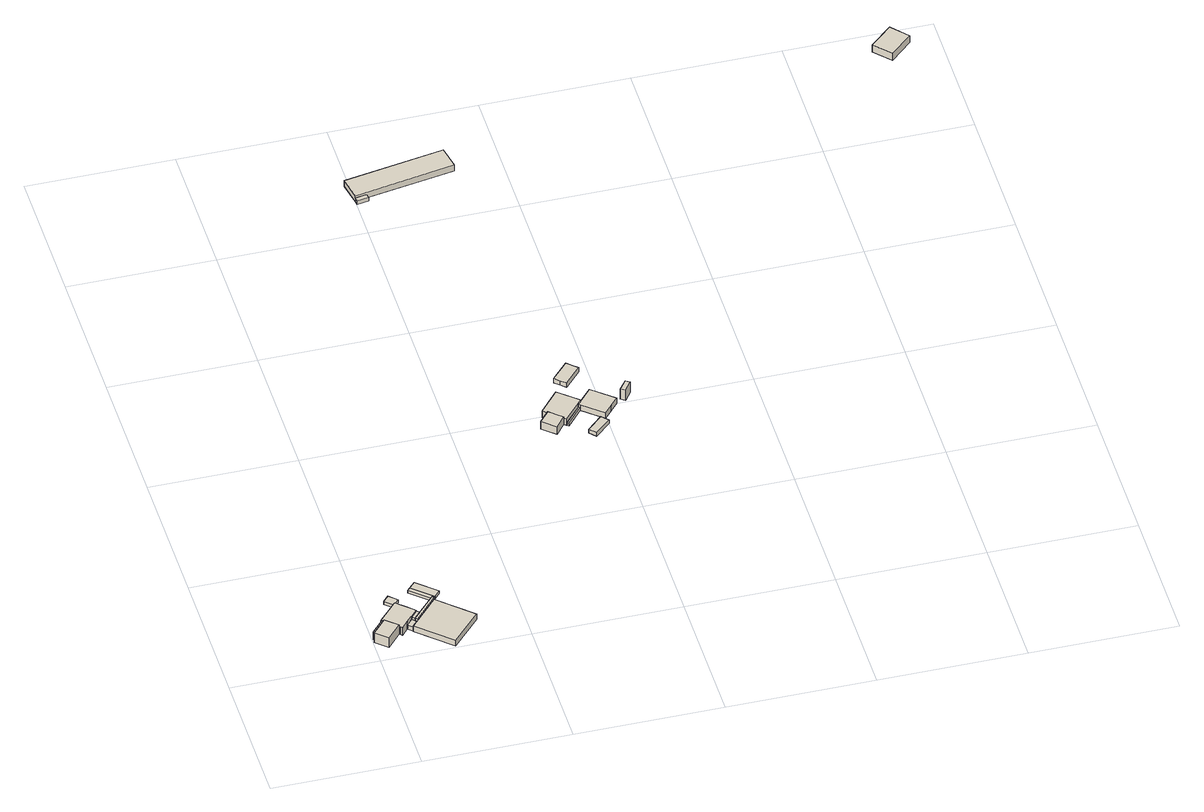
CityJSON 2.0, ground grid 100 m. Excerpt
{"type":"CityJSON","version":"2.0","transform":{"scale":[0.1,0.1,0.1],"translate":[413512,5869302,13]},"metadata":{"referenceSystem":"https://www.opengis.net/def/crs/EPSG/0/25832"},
"CityObjects":{
"building1":{"type":"Building","attributes":{"Gemeindeschluessel":"03454022","AbsoluteHoehe":"14.62","MittlereTraufHoehe":"19.919","Firsthoehe":"21.981","function":"51009_1610","roofType":"9999","measuredHeight":7.36},"address":[{"country":"Germany","locality":"Hilkenbrook"}],"geometry":[{"type":"MultiSurface","lod":"1","boundaries":[[[0,1,2,3]],[[4,5,6,7]],[[4,7,3,2]],[[5,4,2,1]],[[6,5,1,0]],[[7,6,0,3]]]}]},
"building2":{"type":"Building","attributes":{"Gemeindeschluessel":"03454022","AbsoluteHoehe":"14.634","MittlereTraufHoehe":"20.853","Firsthoehe":"24.187","function":"31001_1000","roofType":"5000","measuredHeight":9.55},"address":[{"country":"Germany","locality":"Hilkenbrook","thoroughfareNumber":"7","thoroughfareName":"Loruper Straße"}],"geometry":[{"type":"MultiSurface","lod":"1","boundaries":[[[8,9,10,11]],[[12,13,4,14]],[[12,14,11,10]],[[13,12,10,9]],[[4,13,9,8]],[[14,4,8,11]]]}]},
"building3":{"type":"Building","attributes":{"Gemeindeschluessel":"03454022","AbsoluteHoehe":"14.73","MittlereTraufHoehe":"19.094","Firsthoehe":"24.505","function":"31001_2000","roofType":"3100","measuredHeight":9.78},"address":[{"country":"Germany","locality":"Hilkenbrook"}],"children":["building3-1"],"geometry":[{"type":"MultiSurface","lod":"1","boundaries":[[[15,16,17,18,19,20,21,22,23]],[[24,25,26,27,28,29,30,31,32]],[[22,33,34,23]],[[25,24,22,21]],[[26,25,21,20]],[[27,26,20,19]],[[28,27,19,18]],[[29,35,36,17]],[[30,29,17,16]],[[31,30,16,15]],[[23,34,37,15]],[[33,24,32,34]],[[32,31,37,34]]]}]},
"building3-1":{"type":"BuildingPart","attributes":{"BezugspunktDach":"2200","AbsoluteHoehe":"14.73","MittlereTraufHoehe":"20.398","Firsthoehe":"20.398","measuredHeight":5.67},"parents":["building3"],"geometry":[{"type":"MultiSurface","lod":"1","boundaries":[[[38,39,37,33,40,41]],[[42,24,31,43,44,45]],[[42,45,41,40]],[[24,42,40,33]],[[43,31,37,39]],[[44,43,39,38]],[[45,44,38,41]],[[34,32,24,33]],[[37,31,32,34]]]}]},
"building4":{"type":"Building","attributes":{"Gemeindeschluessel":"03454022","AbsoluteHoehe":"14.73","MittlereTraufHoehe":"18.416","Firsthoehe":"18.416","function":"51009_1610","roofType":"1000","measuredHeight":3.69},"address":[{"country":"Germany","locality":"Hilkenbrook"}],"geometry":[{"type":"MultiSurface","lod":"1","boundaries":[[[46,47,48,49]],[[50,51,29,28]],[[50,28,49,48]],[[51,50,48,47]],[[29,51,47,46]],[[28,29,46,49]]]}]},
"building5":{"type":"Building","attributes":{"Gemeindeschluessel":"03454022","AbsoluteHoehe":"14.572","MittlereTraufHoehe":"17.257","Firsthoehe":"17.257","function":"31001_2000","roofType":"1000","measuredHeight":2.69},"address":[{"country":"Germany","locality":"Hilkenbrook"}],"geometry":[{"type":"MultiSurface","lod":"1","boundaries":[[[52,53,54,55]],[[56,57,58,59]],[[56,59,55,54]],[[57,56,54,53]],[[58,57,53,52]],[[59,58,52,55]]]}]},
"building6":{"type":"Building","attributes":{"Gemeindeschluessel":"03454022","AbsoluteHoehe":"14.425","MittlereTraufHoehe":"17.292","Firsthoehe":"20.78","function":"31001_2000","roofType":"3100","measuredHeight":6.36},"address":[{"country":"Germany","locality":"Hilkenbrook"}],"children":["building6-1","building6-2"],"geometry":[{"type":"MultiSurface","lod":"1","boundaries":[[[60,61,62,63]],[[64,65,66,67]],[[64,67,63,62]],[[65,64,62,61]],[[66,65,61,60]],[[68,69,66,60]],[[63,67,69,68]]]}]},
"building6-1":{"type":"BuildingPart","attributes":{"AbsoluteHoehe":"14.425","MittlereTraufHoehe":"19.059","Firsthoehe":"21.567","roofType":"3100","measuredHeight":7.14},"parents":["building6"],"geometry":[{"type":"MultiSurface","lod":"1","boundaries":[[[70,71,72,73]],[[74,75,76,77]],[[74,77,73,72]],[[75,78,79,71]],[[76,75,71,70]],[[77,76,70,73]]]}]},
"building6-2":{"type":"BuildingPart","attributes":{"AbsoluteHoehe":"14.425","MittlereTraufHoehe":"18.993","Firsthoehe":"22.359","roofType":"3100","measuredHeight":7.93},"parents":["building6"],"geometry":[{"type":"MultiSurface","lod":"1","boundaries":[[[80,81,82,83]],[[77,84,67,69]],[[77,69,83,82]],[[81,84,76,70,73,82]],[[67,84,81,80]],[[83,68,63,80]],[[70,76,77,73]],[[68,69,67,63]]]}]},
"building7":{"type":"Building","attributes":{"Gemeindeschluessel":"03454022","AbsoluteHoehe":"14.675","MittlereTraufHoehe":"16.89","Firsthoehe":"16.89","function":"51009_1610","roofType":"1000","measuredHeight":2.21},"address":[{"country":"Germany","locality":"Hilkenbrook"}],"geometry":[{"type":"MultiSurface","lod":"1","boundaries":[[[85,86,87,88]],[[89,90,91,92]],[[89,92,88,87]],[[90,89,87,86]],[[91,90,86,85]],[[92,91,85,88]]]}]},
"building8":{"type":"Building","attributes":{"Gemeindeschluessel":"03454022","AbsoluteHoehe":"14.618","MittlereTraufHoehe":"16.89","Firsthoehe":"16.89","function":"31001_2000","roofType":"1000","measuredHeight":2.27},"address":[{"country":"Germany","locality":"Hilkenbrook"}],"geometry":[{"type":"MultiSurface","lod":"1","boundaries":[[[88,87,93,94]],[[95,96,97,98]],[[95,98,94,93]],[[96,95,93,87]],[[97,96,87,88]],[[98,97,88,94]]]}]},
"building9":{"type":"Building","attributes":{"Gemeindeschluessel":"03454022","AbsoluteHoehe":"14.456","MittlereTraufHoehe":"19.537","Firsthoehe":"22.929","function":"31001_1000","roofType":"5000","measuredHeight":8.47},"address":[{"country":"Germany","locality":"Hilkenbrook","thoroughfareNumber":"1","thoroughfareName":"Loruper Straße"}],"geometry":[{"type":"MultiSurface","lod":"1","boundaries":[[[99,100,101,102,103]],[[104,105,106,107,108]],[[104,108,103,102]],[[105,104,102,101]],[[106,105,101,100]],[[107,106,100,99]],[[108,107,99,103]]]}]},
"building10":{"type":"Building","attributes":{"Gemeindeschluessel":"03454022","AbsoluteHoehe":"14.383","MittlereTraufHoehe":"18.609","Firsthoehe":"23.013","function":"31001_2000","roofType":"3100","measuredHeight":8.63},"address":[{"country":"Germany","locality":"Hilkenbrook"}],"children":["building10-1"],"geometry":[{"type":"MultiSurface","lod":"1","boundaries":[[[109,110,111,112,113,114,115,116,117]],[[118,119,120,121,122,123,124,125,126]],[[118,126,117,116]],[[119,118,116,115]],[[120,119,115,114]],[[121,120,114,113]],[[122,121,113,112]],[[123,122,112,111]],[[124,123,111,110]],[[125,124,110,109]],[[117,127,128,109]],[[127,126,125,128]]]}]},
"building10-1":{"type":"BuildingPart","attributes":{"AbsoluteHoehe":"14.383","MittlereTraufHoehe":"16.762","Firsthoehe":"16.762","roofType":"1000","measuredHeight":2.38},"parents":["building10"],"geometry":[{"type":"MultiSurface","lod":"1","boundaries":[[[129,130,128,127]],[[125,131,132,126]],[[131,125,128,130]],[[132,131,130,129]],[[126,132,129,127]],[[125,126,127,128]]]}]},
"building11":{"type":"Building","attributes":{"Gemeindeschluessel":"03454022","AbsoluteHoehe":"14.362","MittlereTraufHoehe":"16.576","Firsthoehe":"18.305","function":"31001_2000","roofType":"3100","measuredHeight":3.94},"address":[{"country":"Germany","locality":"Hilkenbrook"}],"geometry":[{"type":"MultiSurface","lod":"1","boundaries":[[[133,134,135,136]],[[137,138,139,140]],[[137,140,136,135]],[[138,137,135,134]],[[139,138,134,133]],[[140,139,133,136]]]}]},
"building12":{"type":"Building","attributes":{"Gemeindeschluessel":"03454022","AbsoluteHoehe":"14.197","MittlereTraufHoehe":"17.43","Firsthoehe":"18.945","function":"31001_2000","roofType":"3100","measuredHeight":4.75},"address":[{"country":"Germany","locality":"Hilkenbrook"}],"geometry":[{"type":"MultiSurface","lod":"1","boundaries":[[[141,142,143,144,145,146,147,148]],[[149,150,151,152,153,154,155,156]],[[149,156,148,147]],[[150,149,147,146]],[[151,150,146,145]],[[152,151,145,144]],[[153,152,144,143]],[[154,153,143,142]],[[155,154,142,141]],[[156,155,141,148]]]}]},
"building13":{"type":"Building","attributes":{"Gemeindeschluessel":"03454022","AbsoluteHoehe":"14.401","MittlereTraufHoehe":"17.436","Firsthoehe":"20.711","function":"31001_2000","roofType":"5000","measuredHeight":6.31},"address":[{"country":"Germany","locality":"Hilkenbrook"}],"geometry":[{"type":"MultiSurface","lod":"1","boundaries":[[[157,158,159,160,161,162,163]],[[125,124,164,165,166,167,131]],[[125,131,163,162]],[[124,125,162,161]],[[164,124,161,160]],[[165,164,160,159]],[[166,165,159,158]],[[167,166,158,157]],[[131,167,157,163]]]}]},
"building14":{"type":"Building","attributes":{"Gemeindeschluessel":"03454022","AbsoluteHoehe":"13.587","MittlereTraufHoehe":"17.413","Firsthoehe":"19.833","function":"31001_2000","roofType":"3100","measuredHeight":6.25},"address":[{"country":"Germany","locality":"Hilkenbrook"}],"children":["building14-1"],"geometry":[{"type":"MultiSurface","lod":"1","boundaries":[[[168,169,170,171]],[[172,173,174,175]],[[170,176,177,178,175,171]],[[173,172,170,169]],[[174,173,169,168]],[[175,174,168,171]],[[176,172,178,177]]]}]},
"building14-1":{"type":"BuildingPart","attributes":{"AbsoluteHoehe":"13.587","MittlereTraufHoehe":"16.841","Firsthoehe":"17.386","roofType":"2100","measuredHeight":3.8},"parents":["building14"],"geometry":[{"type":"MultiSurface","lod":"1","boundaries":[[[179,177,176,180]],[[172,178,181,182]],[[172,182,180,176]],[[181,178,177,179]],[[182,181,179,180]],[[177,178,172,176]]]}]},
"building15":{"type":"Building","attributes":{"Gemeindeschluessel":"03454022","AbsoluteHoehe":"14.389","MittlereTraufHoehe":"22.316","Firsthoehe":"23.814","function":"31001_2000","roofType":"5000","measuredHeight":9.43},"address":[{"country":"Germany","locality":"Hilkenbrook"}],"geometry":[{"type":"MultiSurface","lod":"1","boundaries":[[[183,184,185,186]],[[187,188,189,190]],[[187,190,186,185]],[[188,187,185,184]],[[189,188,184,183]],[[190,189,183,186]]]}]},
"building16":{"type":"Building","attributes":{"Gemeindeschluessel":"03453007","AbsoluteHoehe":"13.454","MittlereTraufHoehe":"18.632","Firsthoehe":"20.221","function":"31001_2000","roofType":"3100","measuredHeight":6.77},"address":[{"country":"Germany","locality":"Friesoythe, Stadt"}],"geometry":[{"type":"MultiSurface","lod":"1","boundaries":[[[191,192,193,194]],[[195,196,197,198]],[[195,198,194,193]],[[196,195,193,192]],[[197,196,192,191]],[[198,197,191,194]]]}]}
},
"vertices":[
[6,202,80],[19,191,80],[97,277,80],[84,289,80],[97,277,16],[19,191,16],[6,202,16],[84,289,16],
[97,277,95],[3,172,95],[82,100,95],[179,207,95],[82,100,16],[3,172,16],[179,207,16],
[185,201,80],[197,190,80],[241,239,80],[280,282,80],[324,331,80],[267,383,80],[209,436,80],[83,297,80],[140,244,80],[83,297,17],[209,436,17],[267,383,17],[324,331,17],[280,282,17],[241,239,17],[197,190,17],[185,201,17],[140,244,17],[83,297,74],[140,244,74],[279,282,17],[279,282,80],[185,201,74],
[97,277,74],[179,207,74],[82,298,74],[79,294,74],[82,298,17],[179,207,17],[97,277,17],[79,294,17],
[241,239,54],[272,211,54],[311,253,54],[280,282,54],[311,253,17],[272,211,17],
[158,508,43],[214,457,43],[251,499,43],[196,549,43],[251,499,16],[214,457,16],[158,508,16],[196,549,16],
[272,211,60],[497,4,60],[692,216,60],[467,425,60],[692,216,14],[497,4,14],[272,211,14],[467,425,14],[311,253,60],[311,253,14],
[344,313,73],[324,331,73],[280,282,73],[298,264,73],[280,282,14],[324,331,14],[344,313,14],[298,264,14],[279,282,14],[279,282,73],
[467,425,77],[456,435,77],[298,264,77],[311,253,77],[456,435,14],
[333,573,39],[468,451,39],[487,472,39],[352,594,39],[487,472,17],[468,451,17],[333,573,17],[352,594,17],
[527,516,39],[393,638,39],[527,516,16],[487,472,16],[352,594,16],[393,638,16],
[1652,1802,79],[1718,1884,79],[1675,1921,79],[1632,1958,79],[1563,1878,79],[1632,1958,15],[1675,1921,15],[1718,1884,15],[1652,1802,15],[1563,1878,15],
[1843,1997,69],[1866,2024,69],[1799,2082,69],[1733,2139,69],[1601,1985,69],[1632,1958,69],[1667,1928,69],[1718,1884,69],[1734,1870,69],[1718,1884,14],[1667,1928,14],[1632,1958,14],[1601,1985,14],[1733,2139,14],[1799,2082,14],[1866,2024,14],[1843,1997,14],[1734,1870,14],[1734,1870,38],[1843,1997,38],
[1745,1861,38],[1854,1988,38],[1854,1988,14],[1745,1861,14],
[1956,1862,44],[1849,1765,44],[1889,1720,44],[1997,1816,44],[1889,1720,14],[1849,1765,14],[1956,1862,14],[1997,1816,14],
[1942,2348,49],[1932,2357,49],[1907,2380,49],[1872,2412,49],[1808,2343,49],[1759,2290,49],[1794,2258,49],[1829,2226,49],[1794,2258,12],[1759,2290,12],[1808,2343,12],[1872,2412,12],[1907,2380,12],[1932,2357,12],[1942,2348,12],[1829,2226,12],
[1989,1871,58],[2042,1932,58],[2095,1993,58],[1949,2120,58],[1866,2024,58],[1843,1997,58],[1854,1988,58],[1949,2120,14],[2095,1993,14],[2042,1932,14],[1989,1871,14],
[1655,4590,56],[969,4468,56],[996,4310,56],[1683,4432,56],[996,4310,6],[969,4468,6],[1655,4590,6],[1683,4432,6],[996,4310,38],[1075,4324,38],[1075,4324,6],
[1081,4292,38],[1002,4278,38],[1081,4292,6],[1002,4278,6],
[2177,2093,101],[2129,2026,101],[2158,2005,101],[2206,2072,101],[2158,2005,14],[2129,2026,14],[2177,2093,14],[2206,2072,14],
[4702,4980,64],[4551,4842,64],[4655,4729,64],[4805,4866,64],[4655,4729,5],[4551,4842,5],[4702,4980,5],[4805,4866,5]
]}
